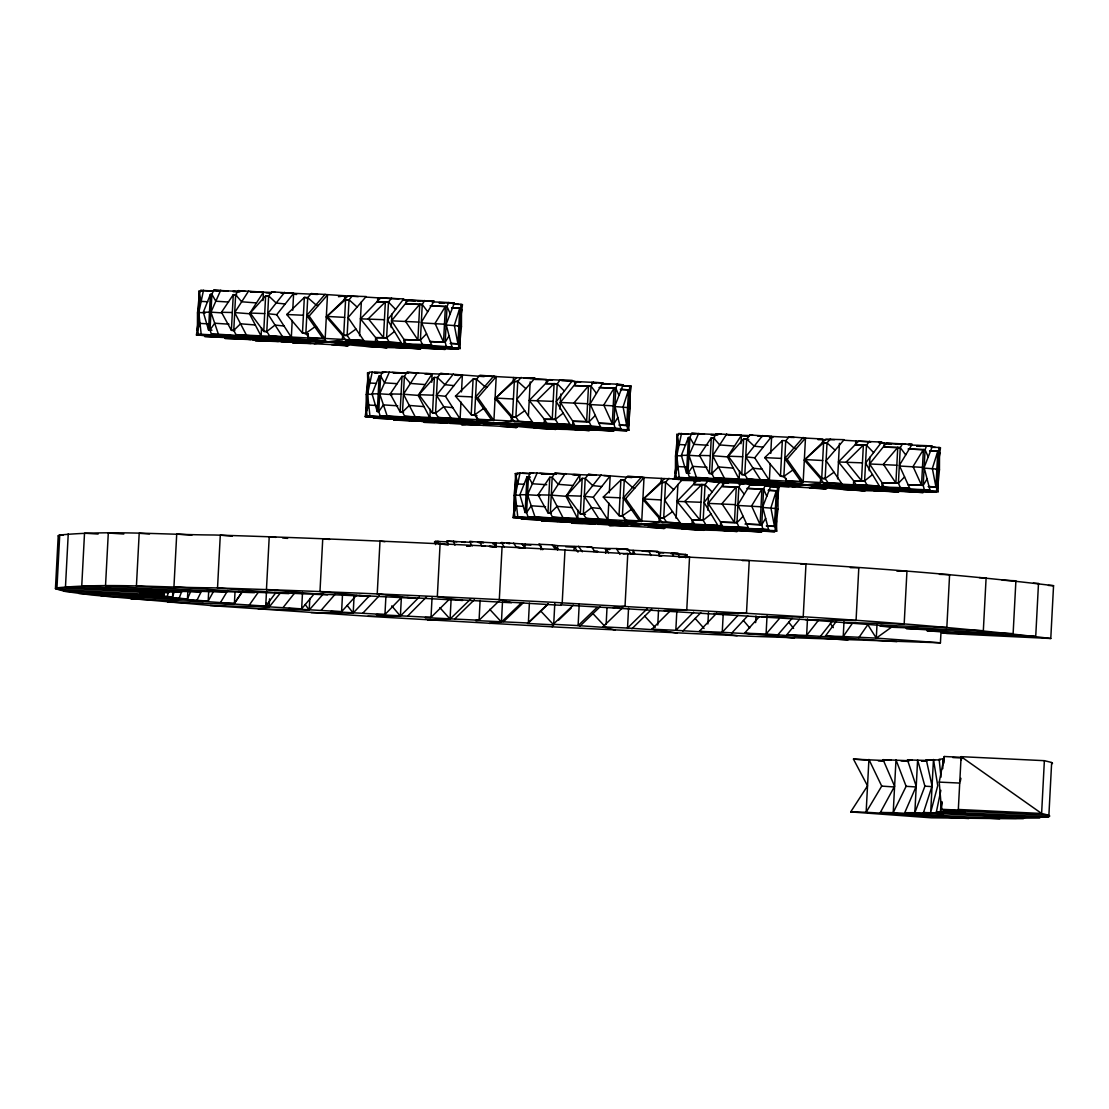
<?xml version="1.0" encoding="UTF-8"?>
<svg xmlns="http://www.w3.org/2000/svg" width="1109" height="1109" viewBox="0 0 1109 1109"><rect width="100%" height="100%" fill="white"/><g stroke="black" fill="none" stroke-linecap="round" stroke-linejoin="round"><path stroke-width="1.5" d="M208.298 323.883L200.008 323.412L197.43 330.371L197.499 312.932L199.301 294.731L200.632 290.447L218.418 291.126M377.032 405.534L368.756 405.048L366.178 412.021L366.247 394.568L368.049 376.381L369.38 372.097L383.853 372.569M460.817 314.138L461.51 309.217L461.441 326.656L459.639 344.857L460.318 331.896M523.185 506.342L516.558 505.967L513.98 512.926L514.063 495.487L515.851 477.286L517.196 473.002L530.005 473.391M630.189 408.292L630.259 390.853L629.33 408.68L630.189 408.292L628.387 426.494L628.9 416.776M686.305 467.028L678.015 466.556L675.436 473.515L675.506 456.076L677.308 437.875L678.639 433.591L694.775 434.173M776.092 520.994L775.759 527.468L777.991 509.211L778.061 491.772M938.741 458.89L939.517 452.347L939.448 469.8L937.646 487.988L938.242 476.648M941.056 630.896L940.432 642.818L744.888 636.053L560.405 627.278L375.48 616.756L216.061 605.971L91.867 595.048L64.946 591.416L55.45 588.616L58.222 535.813L58.999 535.092C110.47 530.116 162.524 534.718 214.148 534.995C328.403 538.419 442.602 543.66 556.746 549.565C722.416 559.768 888.711 565.576 1053.55 585.691L1050.777 638.493L947.017 633.516L941.832 632.643L962.002 633.572L926.93 630.702L946.24 631.52L936.038 630.397L906.205 628.512L924.338 629.205L911.196 627.957L893.757 627.334L879.978 626.1L896.654 626.668L805.162 619.598L560.71 604.793L562.208 602.797L564.98 549.995M56.864 579.023L57.127 573.908M58.028 556.87L58.209 553.474M68.245 533.845L65.486 586.647L168.845 592.566L141.19 592.303L56.961 587.728L59.734 534.926L63.171 535.106M163.896 592.026L163.716 595.325L142.992 594.327L172.547 596.989L174.071 592.22M172.81 592.04L172.547 596.989L152.377 596.074L187.449 598.943L190.9 591.014M197.43 330.371L199.301 294.731M187.795 592.331L187.449 598.943L168.138 598.125L208.173 601.133L213.067 592.234M228.551 302.05L215.825 301.204L211.888 294.342L210.405 294.342L208.547 329.983L211.971 330.191M208.7 591.236L208.173 601.133L190.041 600.44L234.415 603.546L242.635 590.972M235.011 591.984L234.415 603.546L217.724 602.977L265.73 606.124L275.628 592.941M197.943 324.313L196.445 335.015L218.334 336.11L261.114 336.138L261.558 327.682M262.985 300.594L263.429 292.138L238.283 290.655L235.635 294.758L233.763 330.399L235.981 334.655L250.745 335.819M266.507 591.277L265.73 606.124L250.773 605.708L301.648 608.855L313.75 594.382M269.57 598.874L269.14 607.122L210.211 605.514M235.981 334.655L291.334 337.316L292.221 320.39M292.748 310.243L293.635 293.317L271.871 291.819L268.655 295.881L266.798 331.522L269.57 335.819L278.567 336.789M311.255 338.245L308.898 337.58L305.862 333.241L307.734 297.6L311.213 293.58L358.235 296.63M308.15 335.292L307.997 338.079C350.569 347.644 394.929 348.697 438.305 347.477L460.193 348.559L459.486 326.046L462.495 304.559L452.583 303.727M302.521 592.358L301.648 608.855L288.645 608.578L341.6 611.669L356.336 595.436M309.827 598.5L309.217 610.047L258.342 609.035M269.57 335.819L325.159 338.938L327.474 294.939L309.148 316.079L306.791 315.413L325.117 294.273M308.898 337.58L363.835 340.532L348.087 317.562L366.136 296.533L347.921 296.048L326.323 316.938L342.626 335.68L342.404 339.853L314.221 343.721L252.769 339.798L218.334 336.11M352.454 295.756L349.016 299.749L344.497 300.04L344.719 295.853L338.453 296.713M363.835 340.532L350.139 339.756L347.145 335.389L349.016 299.749L344.497 300.04M342.473 595.173L341.6 611.669L330.759 611.544L384.948 614.538L402.179 596.711M359.579 335.75L361.354 301.911M354.062 596.545L353.203 613.041L311.172 612.639M366.178 412.021L368.049 376.381M359.302 340.823L401.375 342.931L387.554 319.933L403.676 298.931L380.595 298.016L360.467 318.824L375.66 337.649L375.438 341.822L281.201 341.766M395.608 309.425L388.483 302.105L377.531 302.008L377.753 297.822L365.651 297.073M397.743 405.825L383.437 404.882L378.765 411.619L377.282 411.619L379.153 375.979L380.637 375.979L384.573 382.841L397.299 383.686M401.375 342.931L389.245 342.113L386.611 337.746L388.483 302.105L391.546 298.113M391.214 327.585L391.921 314.055M385.904 596.392L384.948 614.538L376.436 614.566L431.013 617.408L449.02 599.567M425.191 384.587L410.427 383.409L404.383 376.395L402.012 376.339L400.141 411.98L403.565 412.229M415.445 344.705L431.761 345.204L421.337 322.275L434.076 301.204L408.375 299.957L391.574 320.82L404.078 339.604L403.856 343.79L438.305 347.477M427.7 311.74L422.266 304.462L405.949 303.963L406.171 299.79L402.803 299.541M401.347 597.931L400.404 616.077L367.897 616.285M431.761 345.204L422.377 344.455L420.394 340.103L422.266 304.462L424.692 300.456M366.483 407.488L365.194 416.665L387.083 417.746L429.862 417.788L430.306 409.318M431.72 382.245L432.163 373.775L407.031 372.291L404.383 376.395L402.512 412.035L404.73 416.291L419.493 417.469M453.928 385.627L444.931 384.671L437.403 377.517L434.381 377.407L432.51 413.047L435.948 413.352M452.028 347.145L446.317 346.535L445.194 342.21L447.052 306.569L448.618 302.535L454.33 303.145L446.123 324.382L452.028 347.145L431.956 346.313M432.053 597.612L431.013 617.408L424.969 617.588L479.074 620.25L498.828 601.189M460.193 348.559L458.696 348.143L458.558 343.873L460.997 304.143M459.708 335.195L459.875 331.951M460.748 323.786L461.51 309.217M404.73 416.291L460.083 418.966L460.97 402.04M461.496 391.879L462.384 374.953L440.62 373.47L437.403 377.517L435.546 413.158L438.318 417.469L447.315 418.426M451.113 599.29L450.074 619.085L427.603 619.903M476.884 416.942L476.745 419.729C519.317 429.294 563.677 430.334 607.053 429.114L628.928 430.209L628.235 407.696L631.243 386.209L617.963 385.197M480.114 600.44L479.074 620.25L475.595 620.569L528.369 622.995L548.359 603.892M438.318 417.469L493.907 420.574L496.222 376.575L479.961 375.23L476.482 379.236L474.61 414.877L477.646 419.23L480.003 419.881M503.583 543.271L496.153 542.994L495.945 547.014L489.651 546.515M502.072 546.779L499.313 599.581L511.485 602.783L456.88 599.65L437.32 596.614L440.093 543.812L448.244 545.073M477.646 419.23L532.57 422.182L516.836 399.212L534.885 378.183L516.669 377.684L495.058 398.575L511.374 417.317L511.152 421.503L482.969 425.371L409.942 420.519L387.083 417.746M521.188 377.393L517.764 381.385L513.245 381.676L513.467 377.504L482.318 375.882M502.474 602.229L501.434 622.024L489.346 623.438M532.57 422.182L518.887 421.392L515.893 417.026L517.764 381.385L513.245 381.676M513.98 512.926L515.851 477.286M528.411 415.709L530.185 381.856M545.559 506.744L531.239 505.787L526.581 512.538L525.098 512.538L526.969 476.898L528.438 476.898L532.389 483.76L546.695 484.716M542.745 549.717L538.905 544.228L541.164 544.866L525.167 544.131L524.945 548.137L517.751 547.375M529.395 603.185L528.369 622.995L527.496 623.452L553.682 624.852L554.805 603.407M528.05 422.474L570.123 424.567L556.302 401.569L572.424 380.567L549.343 379.652L529.201 400.474L544.408 419.285L544.186 423.472L449.935 423.402M564.356 391.075L557.231 383.756L546.28 383.645L546.487 379.472L523.6 378.086M540.901 549.731L541.081 546.487M573.006 485.506L558.229 484.328L552.185 477.314L549.814 477.244L547.957 512.885L551.381 513.134M570.123 424.567L557.993 423.763L555.359 419.396L557.231 383.756L560.295 379.763M559.962 409.235L560.766 394M538.905 544.228L552.254 544.893L555.165 549.066L558.492 549.232L557.439 549.69L557.647 545.683L591.679 547.042L594.549 551.242L597.737 551.423L593.218 551.478M584.193 426.355L600.51 426.84L590.085 403.926L602.811 382.841L577.11 381.607L560.322 402.456L572.826 421.254L572.604 425.426L607.053 429.114M596.448 393.39L591.014 386.098L574.698 385.613L574.919 381.427L561.473 380.456L572.424 380.567M574.032 549.814L574.199 546.571L577.983 552.088M514.077 509.918L513.01 517.57L534.885 518.665L577.678 518.693L578.122 510.237M579.619 481.458L579.979 474.694L554.847 473.21L552.185 477.314L550.327 512.954L552.532 517.21L567.309 518.374M601.743 486.546L592.733 485.576L585.219 478.436L582.183 478.312L580.312 513.952L585.469 514.424M579.231 604.155L578.108 625.601L605.971 627.528L615.065 630.064M600.51 426.84L591.125 426.106L589.142 421.739L591.014 386.098L593.426 382.106M605.653 553.336L605.902 548.456L616.424 548.567L628.068 549.329L630.591 553.53L633.322 553.724L630.009 553.641M552.532 517.21L607.884 519.871L608.772 502.945M609.298 492.798L610.186 475.872L588.435 474.375L585.219 478.436L583.348 514.077L586.12 518.374L595.117 519.345M620.777 428.795L615.051 428.171L613.929 423.86L615.8 388.219L617.366 384.171L623.078 384.795L614.871 406.033L620.777 428.795L600.69 427.963M606.152 624.228L607.011 607.718M628.928 430.209L627.431 429.793L627.306 425.509L629.746 385.793M628.29 420.075L628.456 416.832M629.385 399.018L629.815 390.909M624.7 517.848L624.547 520.634C667.119 530.199 711.493 531.253 754.869 530.033L776.744 531.114L776.05 508.601L779.045 487.114L765.764 486.116M628.553 608.259L627.514 628.054L657.498 629.995L677.058 633.031M633.017 553.599L633.197 550.341L657.859 551.533L659.772 555.72L661.796 555.886L658.58 555.761M586.12 518.374L641.723 521.493L644.024 477.494L627.763 476.135L624.284 480.155L622.412 515.796L625.462 520.135L627.819 520.8M625.462 520.135L680.385 523.088L664.638 500.117L682.687 479.088L664.485 478.603L642.873 499.494L659.19 518.236L658.968 522.408L630.785 526.29L557.744 521.424L534.885 518.665M669.004 478.312L665.58 482.304L661.047 482.595L661.269 478.409L630.12 476.801M657.762 625.046L658.538 610.186M680.385 523.088L666.703 522.311L663.709 517.945L665.58 482.304L661.047 482.595M675.436 473.515L677.308 437.875M676.13 518.305L677.904 484.467M676.864 610.491L675.825 630.3L707.445 632.227L737.152 635.72M708.152 445.291L693.832 444.349L689.895 437.487L688.412 437.487L686.554 473.127L689.978 473.335M675.866 523.379L717.925 525.486L704.104 502.488L720.24 481.486L697.145 480.571L677.017 501.379L692.21 520.204L692.002 524.377L597.751 524.321M712.172 491.98L705.047 484.661L694.082 484.564L694.303 480.377L673.094 479.088M717.925 525.486L705.795 524.682L703.175 520.301L705.047 484.661L708.11 480.668M707.764 510.14L708.568 494.919M707.875 623.965L708.485 612.418M731.995 527.26L748.325 527.759L737.887 504.831L750.627 483.76L724.926 482.526L708.124 503.375L720.642 522.159L720.42 526.345L754.869 530.033M744.25 494.295L738.816 487.017L722.5 486.518L722.721 482.346L709.275 481.375L720.24 481.486M723.207 614.136L722.25 632.282L755.021 634.182L794.404 638.077M675.949 467.457L674.452 478.159L696.341 479.254L739.121 479.282L739.564 470.812M740.992 443.739L741.436 435.282L716.289 433.799L713.641 437.903L711.77 473.543L713.988 477.799L728.752 478.963M748.325 527.759L738.941 527.011L736.958 522.658L738.816 487.017L741.242 483.011M755.631 622.62L755.978 616.022M768.592 529.7L762.867 529.09L761.744 524.765L763.616 489.124L765.168 485.09L770.894 485.7L762.673 506.938L768.592 529.7L748.506 528.868M713.988 477.799L769.341 480.46L770.228 463.534M770.755 453.387L771.642 436.461L749.878 434.964L746.662 439.025L744.804 474.666L747.577 478.963L756.574 479.934M767.04 615.855L766.083 634.001L847.928 640.059M776.744 531.114L775.246 530.698L775.108 526.428L777.548 486.699M776.203 527.413L776.536 520.925M776.882 514.451L777.132 509.586L777.991 509.211M796.317 448.646L793.961 447.994L785.74 440.744L782.344 440.578L780.473 476.218L784.784 476.842M786.156 478.436L786.004 481.223C828.575 490.788 872.935 491.841 916.311 490.622L938.2 491.703L937.493 469.19L940.501 447.703L930.59 446.872M747.577 478.963L803.166 482.068L805.481 438.069L789.22 436.724L785.74 440.744L783.869 476.385L786.919 480.724L789.261 481.389M807.491 618.919L806.617 635.429L896.862 641.654M786.919 480.724L841.842 483.676L826.094 460.706L844.143 439.677L825.928 439.178L804.33 460.069L820.632 478.825L820.41 482.997L792.242 486.865L751.722 484.411M830.461 438.887L827.023 442.893L822.504 443.184L822.726 438.998L802.043 437.903M841.842 483.676L828.146 482.886L825.151 478.534L827.023 442.893L822.504 443.184M837.586 478.894L839.444 443.35M844.004 621.664L843.228 636.511L825.456 636.011L836.546 621.012M837.309 483.968L879.382 486.061L865.561 463.077L881.683 442.061L858.602 441.16L838.473 461.968L853.667 480.793L853.445 484.966L759.208 484.896M873.629 452.569L866.489 445.25L855.538 445.153L855.76 440.966L843.658 440.218M879.382 486.061L867.252 485.257L864.618 480.89L866.489 445.25L869.553 441.257M869.22 470.729L869.927 457.199M893.452 487.849L909.768 488.348L899.344 465.42L912.083 444.349L886.382 443.101L869.581 463.964L882.085 482.748L881.863 486.934L916.311 490.622M905.706 454.884L900.272 447.606L883.956 447.107L884.178 442.935L879.132 442.574M852.71 622.842L843.228 636.511L876.29 638.119L876.983 624.908M909.768 488.348L900.383 487.6L898.401 483.247L900.272 447.606L902.698 443.6M930.035 490.289L924.324 489.679L923.201 485.354L925.058 449.713L926.625 445.679L932.35 446.289L924.13 467.527L930.035 490.289L909.962 489.457M938.2 491.703L936.703 491.287L936.564 487.003L939.004 447.287M937.632 479.947L937.798 476.718M938.755 466.931L939.517 452.347M941.014 801.779L940.501 811.677L936.356 812.065L940.848 790.301M942.747 768.773L943.26 758.875L939.129 759.263L941.028 777.146M941.832 802.694L941.499 809.293L943.593 810.014L1048.878 815.392L1051.651 762.59M943.911 763.103L944.258 756.504L961.531 757.336M944.258 756.504L939.226 782.108L941.499 809.293L962.21 810.305L958.328 809.473L961.101 756.671L1044.373 760.677L1051.332 762.382L1052.524 763.214L1051.734 763.935M1044.373 760.677L1041.614 813.479L1048.573 815.17L1049.766 816.016L1048.975 816.737L1015.705 818.761L931.255 817.804L850.7 811.927L867.529 785.851L853.459 759.124L884.4 760.524M514.715 505.33L515.144 502.252M941.985 801.599L940.501 811.677L1048.255 816.903M516.295 481.556L515.657 484.841L515.311 473.571L518.679 473.737M164.34 592.137L163.716 595.325L56.337 589.239M450.143 343.443L458.558 343.873L459.847 337.33M618.891 425.094L627.306 425.509L628.581 418.98M766.693 525.999L775.108 526.428L776.397 519.885M928.15 486.588L936.564 487.003L937.854 480.474M960.283 781.512L960.907 778.31M222.743 335.5L201.2 334.266L198.802 312.488L203.502 290.267M391.491 417.15L369.949 415.903L367.55 394.139L372.25 371.903M539.293 518.055L517.764 516.822L515.366 495.044L520.066 472.822M700.749 478.644L679.207 477.411L676.809 455.633L681.522 433.411M167.362 596.129L168.596 591.333M1023.455 818.622L923.506 812.564L932.073 785.962L926.278 759.762L940.252 759.956M179.256 597.931L182.25 590.002M943.565 813.77L914.842 812.689L917.614 759.887L924.892 786.17L914.842 812.689L904.736 812.717L916.228 786.281L907.495 759.915L927.429 760.483M228.995 324.188L214.689 323.232L210.017 329.983L208.547 329.983L203.321 312.239L210.405 294.342M377.282 411.619L372.069 393.875L379.153 375.979M525.098 512.538L519.885 494.794L526.969 476.898L530.393 477.106M707.001 467.333L692.695 466.376L688.024 473.127L686.554 473.127L681.342 455.383L688.412 437.487M238.199 291.404L213.746 290.184L211.888 294.342L210.017 329.983L211.431 334.183L230.52 335.445M237.478 335.514L218.404 334.239L210.96 312.156L220.705 290.239M393.792 373.151L408.542 373.151L382.48 371.82L380.637 375.979L378.765 411.619L380.179 415.82L399.268 417.095M406.227 417.15L387.138 415.889L379.694 393.806L389.453 371.889M541.594 474.056L556.344 474.07L530.296 472.739L528.438 476.898L526.581 512.538L527.995 516.739L547.07 518M554.043 518.069L534.954 516.794L527.51 494.711L537.255 472.794M716.206 434.548L691.753 433.314L689.895 437.487L688.024 473.127L689.438 477.314L708.526 478.589M715.485 478.658L696.41 477.383L688.966 455.3L698.712 433.383M999.68 818.816L893.216 812.647L895.989 759.845L906.122 786.309L893.216 812.647L880.338 812.495L894.603 786.253L883.097 759.693L909.491 760.732M197.097 600.011L201.505 591.083M968.795 818.539L866.143 812.259L868.915 759.457L881.724 786.101L866.143 812.259L850.7 811.927M220.636 602.312L227.761 590.459M445.194 342.21L430.126 341.558L445.194 342.21L449.09 335.791M613.929 423.86L598.874 423.208L613.929 423.86L617.824 417.441M746.676 524.141L761.744 524.765L765.64 518.36M923.201 485.354L908.132 484.702L923.201 485.354L927.096 478.936M246.35 334.96L234.706 312.572L248.652 290.96M261.114 336.138L249.47 313.75L263.429 292.138L271.691 292.443M415.099 416.61L403.454 394.222L417.4 372.61M429.862 417.788L418.218 395.4L432.163 373.775L446.622 374.301M562.901 517.515L551.256 495.127L565.216 473.515M577.678 518.693L566.02 496.305L579.979 474.694L594.438 475.22M724.357 478.104L712.713 455.716L726.658 434.104M739.121 479.282L727.476 456.894L741.436 435.282L749.698 435.587M234.831 330.579L231.393 330.33L221.495 312.281L233.264 294.689L235.635 294.758L241.679 301.773L256.442 302.937M424.054 406.615L409.29 405.45L402.512 412.035L400.141 411.98L390.243 393.917L402.012 376.339M571.87 507.534L557.092 506.356L550.327 512.954L547.957 512.885L538.059 494.836L549.814 477.244M712.837 473.723L709.4 473.474L699.502 455.425L711.271 437.833L713.641 437.903L719.686 444.917L734.449 446.081M858.796 637.675L867.806 624.686L876.29 638.119L940.432 642.818M242.441 591.776L233.611 604.322L167.556 602.145M249.47 604.807L258.286 592.275M552.171 626.848L553.225 624.312L573.242 605.181M818.317 620.486L806.617 635.429L786.808 634.75L799.52 619.321M820.313 636.524L832.443 621.04M282.324 336.346L267.726 313.695L284.639 292.346M267.726 313.695L276.723 314.665L293.635 293.317L317.562 294.44M451.072 417.996L436.475 395.345L453.387 373.996M280.646 592.636L269.14 607.122L266.451 602.936M436.475 395.345L445.471 396.301L462.384 374.953L484.134 376.644M598.888 518.915L584.277 496.25L601.189 474.902M584.277 496.25L593.287 497.22L610.186 475.872L631.936 477.563M760.344 479.49L745.733 456.839L762.645 435.49M745.733 456.839L754.73 457.809L771.642 436.461L794.238 437.514M283.155 607.469L294.661 592.982M779.35 618.614L766.083 634.001L744.541 633.184L759.443 616.562M777.686 635.041L792.062 618.365M491.55 419.923L475.539 397.064L493.865 375.923M475.539 397.064L477.896 397.715L496.222 376.575M639.366 520.828L623.355 497.969L641.667 476.828M623.355 497.969L625.712 498.634L644.024 477.494M800.823 481.417L784.798 458.558L803.124 437.417M784.798 458.558L787.154 459.223L805.481 438.069M323.398 593.814L309.217 610.047L305.169 604.46M321.166 610.255L335.348 594.008M267.2 331.716L263.762 331.397L250.246 313.057L265.633 295.756L268.655 295.881L276.183 303.02L285.179 303.991M452.791 407.668L443.794 406.698L435.546 413.158L432.51 413.047L418.98 394.693L434.381 377.407M600.607 508.574L591.61 507.617L583.348 514.077L580.312 513.952L566.796 495.612L582.183 478.312M745.206 474.86L741.769 474.541L728.253 456.201L743.64 438.901L746.662 439.025L754.189 446.165L763.186 447.135M738.039 615.287L722.25 632.282L699.322 631.326L716.691 613.152M731.58 633.239L747.716 615.842M369.602 595.575L353.203 613.041L347.145 605.417M362.893 613.097L379.306 595.63M422.377 344.455L406.06 343.97L404.078 339.604L420.394 340.103L426.563 333.767M591.125 426.106L574.809 425.606L572.826 421.254L589.142 421.739L595.311 415.418M738.941 527.011L722.624 526.525L720.642 522.159L736.958 522.658L743.113 516.323M900.383 487.6L884.067 487.101L882.085 482.748L898.401 483.247L904.57 476.912M693.596 612.168L675.825 630.3L651.856 629.205L671.167 609.922M682.714 631.146L700.819 612.695M419.23 597.058L400.404 616.077L391.74 605.902M407.696 615.98L426.521 596.961M647.115 608.813L627.514 628.054L602.908 626.848L622.717 607.649M631.88 628.789L651.759 609.271M470.798 598.86L450.074 619.085L439.843 607.635M454.842 618.836L474.361 599.789M307.207 297.85L304.337 297.434L302.466 333.074L308.219 333.892L302.466 333.074L286.732 314.499L304.337 297.434L307.734 297.6L315.954 304.85L318.311 305.502M476.967 415.542L471.214 414.724L455.48 396.135L473.086 379.084L476.482 379.236L484.702 386.487L487.059 387.152M623.341 516.253L619.03 515.63L603.296 497.054L620.888 479.989L624.284 480.155L632.504 487.406L634.861 488.057M795.181 470.673L792.838 470.022L783.869 476.385L780.473 476.218L764.739 457.643L782.344 440.578M596.808 607.635L578.108 625.601L553.225 624.312M579.868 626.211L600.094 606.775M521.341 602.949L501.434 622.024L489.721 609.326M503.611 621.636L523.531 602.547M558.673 620.07L571.19 608.12M528.688 622.315L547.777 604.086M55.45 588.616L56.24 587.895C107.698 582.904 159.751 587.52 211.389 587.798C325.644 591.222 439.829 596.462 553.973 602.353C719.644 612.57 885.939 618.378 1050.777 638.493M389.245 342.113L378.294 342.016L375.66 337.649L386.611 337.746L394.485 331.452M557.993 423.763L547.028 423.652L544.408 419.285L555.359 419.396L563.233 413.103M705.795 524.682L694.844 524.571L692.21 520.204L703.175 520.301L711.035 514.022M867.252 485.257L856.3 485.16L853.667 480.793L864.618 480.89L872.492 474.597M876.29 638.119L891.622 627.098M350.139 339.756L345.62 340.047L342.626 335.68L347.145 335.389L355.975 329.082M518.887 421.392L514.368 421.683L511.374 417.317L515.893 417.026L524.723 410.732M666.703 522.311L662.17 522.602L659.19 518.236L663.709 517.945L672.539 511.637M828.146 482.886L823.627 483.177L820.632 478.825L825.151 478.534L833.982 472.226M305.862 333.241L314.831 326.878L317.174 327.543M197.499 312.932L198.359 312.558M326.323 316.938L345.592 299.555L343.721 335.195L342.626 335.68M460.582 327.03L461.441 326.656L458.059 326.476M366.247 394.568L367.107 394.194M495.058 398.575L514.34 381.205L512.469 416.845L511.374 417.317M514.063 495.487L514.923 495.113M675.506 456.076L676.379 455.702M642.873 499.494L662.142 482.11L660.285 517.751L659.19 518.236M804.33 460.069L823.599 442.699L821.727 478.339L820.632 478.825M938.588 470.174L939.448 469.8L936.065 469.62M818.026 439.649L834.55 439.677M623.272 553.932L627.791 553.405L625.032 606.193L612.944 607.621M207.785 301.759L201.159 301.385L199.745 294.675L197.873 330.316L198.331 334.447L201.2 334.266M297.337 342.75L292.804 343.041L311.019 343.54M530.365 378.474L534.885 378.183M376.533 383.409L369.907 383.021L368.493 376.311L366.622 411.952L367.079 416.097L369.949 415.903M466.071 424.4L461.552 424.692L479.767 425.191M685.792 444.903L679.165 444.515L677.751 437.819L675.88 473.46L676.338 477.591L679.207 477.411M678.167 479.379L682.687 479.088M775.343 485.894L770.81 486.186L789.026 486.685M524.335 484.314L517.709 483.94L516.295 477.23L514.424 512.871L514.881 517.002L517.764 516.822M613.887 525.306L609.368 525.597L627.569 526.096M435.587 544.63L435.227 541.414L448.327 541.844M587.34 547.319L591.679 547.042M148.19 591.402L181.71 592.067L81.747 586.009L84.52 533.207L98.119 534.039M1039.729 817.985L957.012 813.23L923.506 812.564M680.898 557.259L689.548 556.94L686.776 609.742L664.305 610.56M161.651 590.861L200.479 591.915L105.521 585.815L108.294 533.027L123.806 534.025M377.531 302.008L388.483 302.105M203.321 312.239L209.476 312.156M360.467 318.824L384.435 319.725M375.66 337.649L386.611 337.746M546.28 383.645L557.231 383.756M372.069 393.875L378.224 393.806M529.201 400.474L553.183 401.375M544.408 419.285L555.359 419.396M855.538 445.153L866.489 445.25M681.342 455.383L687.483 455.3M838.473 461.968L862.442 462.869M853.667 480.793L864.618 480.89M694.082 484.564L705.047 484.661M519.885 494.794L526.026 494.711M677.017 501.379L700.985 502.28M692.21 520.204L703.175 520.301M463.742 542.343L465.212 542.315L461.885 542.093M742.406 560.599L749.254 560.558L746.482 613.36L713.988 613.568M534.718 379.458L552.434 379.86M680.843 480.377L700.236 480.779M181.335 590.709L224.877 592.137L136.421 586.093L139.193 533.29L149.507 533.997M921.454 761.093L926.639 761.121L921.856 760.816M238.352 291.501L232.821 291.445L239.766 291.972M398.977 298.875L377.753 297.822M211.431 334.183L218.404 334.239M266.215 340.768L255.264 340.657L278.345 341.572M380.179 415.82L387.138 415.889M434.964 422.404L424.012 422.307L447.093 423.208M710.827 434.589L716.359 434.645M878.55 442.034L881.683 442.061M689.438 477.314L696.41 477.383M750.1 484.647L756.352 484.716M527.995 516.739L534.954 516.794M582.779 523.323L571.814 523.212L594.909 524.127M447.994 544.367L446.899 541.109L470.23 542.273M628.068 549.329L617.547 549.232L620.278 549.412M800.934 564.148L805.966 564.204L803.207 616.992L761.176 616.59M206.953 590.931L254.516 592.705L173.947 586.827L176.719 534.025L191.912 535.134M850.34 567.642L858.81 567.808L856.051 620.61L805.162 619.598M405.949 303.963L422.266 304.462M221.495 312.281L232.335 312.516M391.574 320.82L418.828 322.095M404.078 339.604L420.394 340.103M574.698 385.613L591.014 386.098M390.243 393.917L401.084 394.152M560.322 402.456L587.562 403.731M572.826 421.254L589.142 421.739M883.956 447.107L900.272 447.606M699.502 455.425L710.342 455.66M869.581 463.964L896.834 465.239M882.085 482.748L898.401 483.247M722.5 486.518L738.816 487.017M538.059 494.836L548.886 495.071M708.124 503.375L735.378 504.65M720.642 522.159L736.958 522.658M478.145 542.509L483.871 542.634L477.563 542.135M492.881 543.867L495.64 543.937M238.102 591.527L288.936 593.634L217.53 587.992L220.289 535.19L232.335 536.146M402.733 299.693L420.117 300.927M252.769 339.798L403.856 343.79L390.41 342.82M571.482 381.344L580.7 381.898M421.517 421.434L572.604 425.426L559.158 424.47M879.021 442.796L898.124 444.057M719.284 482.249L722.721 482.346M739.37 483.164L881.863 486.934L868.43 485.964M569.333 522.353L720.42 526.345L706.974 525.375M896.834 571.052L906.94 571.315L904.168 624.117L845.238 622.523M263.429 292.138L250.62 291.75L257.427 292.263M417.746 300.705L434.076 301.204M241.194 338.869L224.877 338.384L250.579 339.617M425.773 373.594L432.163 373.775M591.388 382.494L602.811 382.841M409.942 420.519L393.626 420.02L419.327 421.268M741.436 435.282L728.627 434.894L733.742 435.282M895.767 443.85L905.554 444.141M908.812 444.252L912.083 444.349M573.575 474.5L579.979 474.694M718.798 482.47L728.585 482.762L719.2 482.013M739.204 483.413L750.627 483.76M557.744 521.424L541.428 520.939L567.129 522.173M472.087 546.113L469.689 541.497L496.153 542.994M657.859 551.533L642.194 551.062L649.403 551.686M274.27 592.497L327.571 594.881L266.451 589.586L269.224 536.784L275.905 537.366M479.642 541.802L481.777 545.891L484.397 545.975M939.434 574.351L949.595 574.698L946.836 627.486L880.768 625.324M250.246 313.057L264.691 313.584M421.628 322.885L444.459 324.23M599.068 387.498L615.8 388.219L618.974 395.414M418.98 394.693L433.439 395.22M588.699 404.48L613.208 405.866M728.253 456.201L742.697 456.728M899.635 466.03L922.48 467.374M746.884 488.417L763.616 489.124L766.79 496.319M566.796 495.612L581.255 496.139M736.501 505.385L761.024 506.785M745.012 524.058L761.744 524.765M507.714 543.424L510.043 543.507L507.16 543.202M314.901 593.814L369.838 596.462L319.974 591.568L322.747 538.766L329.595 539.445M979.233 577.609L986.109 577.858L983.336 630.661L911.196 627.957M131.042 598.985L203.183 601.688M408.223 300.816L415.126 301.094M231.753 338.023L424.886 345.564M400.501 419.673L593.634 427.201M886.23 443.96L891.4 444.168M902.892 488.695L709.76 481.167L715.416 481.68M738.58 483.912L742.018 484.051M548.303 520.578L741.436 528.12M359.358 595.464L415.057 598.319L377.226 593.925L379.999 541.123L384.948 541.705M280.868 292.79L293.635 293.317M431.886 301.842L448.618 302.535M439.275 302.521L454.33 303.145M447.052 306.569L430.32 305.876L447.052 306.569L450.226 313.764M224.683 337.275L204.611 336.443L230.409 337.885M426.23 345.703L446.317 346.535M454.51 374.634L462.384 374.953M602.298 383.548L617.366 384.171M609.7 384.241L603.005 383.964L604.128 384.116M616.382 384.518L623.078 384.795M600.745 387.596L615.8 388.219M393.432 418.911L373.359 418.079L399.157 419.521M594.978 427.339L615.051 428.171M758.889 435.934L771.642 436.461M908.216 444.917L926.625 445.679M917.282 445.666L932.35 446.289M925.058 449.713L908.326 449.02L925.058 449.713L928.233 456.908M603.892 475.609L610.186 475.872M697.672 480.211L682.617 479.587L685.473 479.892M904.237 488.847L924.324 489.679M748.436 484.397L765.168 485.09M759.18 485.215L750.807 484.869L751.944 485.035M765.875 485.492L770.894 485.7M748.547 488.501L763.616 489.124M541.247 519.83L521.161 518.998L546.959 520.44M742.78 528.258L762.867 529.09M504.193 546.931L501.393 542.578L525.167 544.131M656.583 552.171L678.14 553.433L679.221 557.577M663.681 552.837L658.871 552.629L660.16 552.767M671.721 553.169L678.14 553.433M1002.189 580.215L1015.899 580.783L1013.127 633.586L936.038 630.397M101.252 596.06L178.341 599.248M522.478 544.727L530.892 545.087M406.934 597.418L462.522 600.44L456.88 599.65M1033.338 583.168L1038.495 583.403L1035.737 636.206L954.904 632.574M78.656 593.44L159.474 597.072M451.613 307.734L460.429 308.233L460.997 315.303M286.732 314.499L303.409 315.261M444.543 324.84L458.849 325.935M451.391 343.457L458.558 343.873M620.361 389.384L629.177 389.869L629.746 396.953M455.48 396.135L472.143 396.897M614.927 406.559L627.597 407.571M620.125 425.094L627.306 425.509M929.619 450.878L938.436 451.363L939.004 458.447M764.739 457.643L781.415 458.405M922.549 467.984L936.855 469.065M929.397 486.588L936.564 487.003M768.177 490.289L776.979 490.788L777.548 497.858M603.296 497.054L619.959 497.816M762.729 507.465L775.413 508.49M766.305 525.929L775.108 526.428M220.178 336.623L436.461 346.965M388.926 418.273L605.209 428.601M914.468 490.095L696.341 479.254M536.728 519.178L753.011 529.52M1048.449 585.441L1053.55 585.691M63.601 591.152L146.873 595.159M939.226 782.108L959.715 783.065M958.328 809.473L1041.614 813.479L961.101 756.671L961.448 760.081M202.129 291.182L198.761 291.015L199.052 300.664M439.122 303.062L444.168 303.312M454.08 304.143L459.126 304.393M452.015 307.803L460.429 308.233M436.807 347.062L458.696 348.143M219.832 336.526L196.445 335.015M314.221 343.721L348.642 345.509M374.232 372.998L377.601 373.165M622.828 385.793L631.243 386.209M620.763 389.453L629.177 389.869M605.556 428.698L627.431 429.793M388.58 418.176L365.194 416.665M917.129 446.192L920.484 446.373M932.087 447.287L935.455 447.454M482.969 425.371L517.39 427.145M930.021 450.947L938.436 451.363M914.814 490.206L936.703 491.287M697.838 479.67L674.452 478.159M792.242 486.865L826.649 488.653M770.63 486.699L779.045 487.114M768.565 490.358L776.979 490.788M753.371 529.617L775.246 530.698M536.382 519.081L513.01 517.57M630.785 526.29L665.192 528.064M552.254 544.893L557.647 545.683M670.945 553.71L685.487 554.431L686.928 554.833L687.012 557.577M678.847 554.431L686.928 554.833M508.407 602.118L561.154 605.32L560.71 604.793M952.77 757.544L962.404 758.029M344.663 317.382L327.418 316.453L343.721 335.195L347.145 335.389M513.412 399.018L496.167 398.089L512.469 416.845L515.893 417.026M822.67 460.512L805.425 459.597L821.727 478.339L825.151 478.534M661.214 499.937L643.969 499.008L660.285 517.751L663.709 517.945M141.19 592.303L162.122 593.426L140.15 592.885L140.746 593.565M964.012 812.329L943.094 811.206L965.066 811.746L964.456 811.067M219.194 335.736L437.445 347.852M387.942 417.372L606.193 429.502M697.201 478.88L915.452 490.996M535.744 518.291L753.995 530.407M565.701 546.765L575.918 547.333M936.356 812.065L957.012 813.23M200.632 290.447L212.235 291.113M198.802 312.488L205.428 312.877M436.766 347.893L458.308 349.141L433.896 348.087M198.331 334.447L219.859 335.694M513.467 377.504L516.669 377.684M374.357 372.374L382.633 372.86M367.55 394.139L372.527 394.416M605.514 429.543L627.056 430.777L602.644 429.724M678.639 433.591L688.578 434.16M367.079 416.097L388.607 417.331M676.809 455.633L681.785 455.924M914.773 491.037L936.315 492.271L911.903 491.218M676.338 477.591L697.866 478.825M661.269 478.409L664.485 478.603M522.159 473.293L530.449 473.765M515.366 495.044L520.329 495.335M753.33 530.449L774.858 531.696L750.446 530.643M514.881 517.002L536.423 518.25M435.227 541.414L440.398 541.719M926.278 759.762L934.637 760.261M592.081 547.61L605.902 548.456L608.564 552.878M924.892 786.17L931.435 786.572M228.884 335.431L427.755 348.157M710.911 434.686L717.773 435.116M397.632 417.067L596.503 429.793M706.89 478.575L905.762 491.301M545.448 517.986L744.305 530.712M907.495 759.915L912.291 760.219M904.736 812.717L923.88 813.923M906.122 786.309L916.256 786.974M213.746 290.184L228.052 291.126M210.96 312.156L222.091 312.904M426.119 348.143L445.208 349.404L419.16 348.074M382.48 371.82L385.669 372.028M392.031 372.458L401.569 373.095M379.694 393.806L392.42 394.652M855.76 440.966L870.731 441.964M691.753 433.314L704.465 434.16M594.868 429.779L613.942 431.054L587.895 429.71M688.966 455.3L700.098 456.049M904.126 491.287L923.215 492.548L897.167 491.218M530.296 472.739L533.471 472.947M539.833 473.363L549.385 474M527.51 494.711L540.235 495.557M742.67 530.698L761.758 531.96L735.711 530.629M446.899 541.109L456.894 541.76M883.097 759.693L891.248 760.247M880.338 812.495L898.262 813.701M901.021 760.899L907.911 761.37M881.724 786.101L893.771 786.933M236.688 294.939L233.264 294.689L231.393 330.33L233.763 330.399L240.542 323.8L255.306 324.979M714.695 438.083L711.271 437.833L709.4 473.474L711.77 473.543L718.549 466.944L733.312 468.123M626.737 549.884L633.197 550.341L634.625 553.488M605.126 549.163L609.881 549.51M853.459 759.124L868.236 760.178M878.328 760.926L883.388 761.287M265.938 292.901L271.053 293.289M248.319 335.75L408.32 347.838M424.47 373.775L431.276 374.288M740.549 435.795L749.06 436.433M417.067 417.4L577.068 429.474M726.326 478.894L886.327 490.982M572.286 474.694L579.092 475.207M564.869 518.305L724.884 530.393M825.456 636.011L840.109 637.148M238.283 290.655L244.853 291.168M249.775 291.57L253.06 291.819M234.706 312.572L249.47 313.75M405.894 347.755L420.658 348.933L395.525 347.45M407.031 372.291L418.523 373.206M403.454 394.222L418.218 395.4M716.289 433.799L721.21 434.187M726.145 434.576L731.067 434.964M574.642 429.405L589.406 430.583L564.259 429.086M712.713 455.716L727.476 456.894M883.901 490.899L898.664 492.077L873.532 490.594M554.847 473.21L566.325 474.125M551.256 495.127L566.02 496.305M722.444 530.31L737.208 531.488L712.075 530.005M469.689 541.497L472.836 541.746M481.777 545.891L484.924 546.141M786.808 634.75L799.478 635.831M282.587 537.948L287.605 538.392M269.071 296.075L265.633 295.756L263.762 331.397L266.798 331.522L275.046 325.062L284.056 326.018M591.693 382.813L595.935 383.201M748.797 439.372L743.64 438.901L741.769 474.541L744.804 474.666L753.053 468.206L762.063 469.162M739.509 483.732L743.751 484.12M489.346 546.418L495.945 547.014L493.824 542.925M744.541 633.184L755.021 634.182M281.284 292.998L284.68 293.33M293.192 294.148L296.602 294.481M275.573 336.665L381.066 346.923M455.134 375.133L458.544 375.466M757.586 435.976L762.701 436.461M769.494 437.126L772.904 437.459M444.321 418.301L549.814 428.559M753.579 479.809L859.073 490.067M592.137 519.22L697.616 529.478M271.871 291.819L274.88 292.138M378.072 346.798L387.069 347.755L365.305 346.271M440.62 373.47L448.119 374.274M749.878 434.964L752.886 435.282M546.82 428.434L555.817 429.405L534.053 427.908M856.079 489.942L865.075 490.899L843.311 489.416M588.435 474.375L595.935 475.179M694.622 529.353L703.619 530.31L681.855 528.827M501.393 542.578L504.276 542.883M699.322 631.326L707.445 632.227M651.856 629.205L657.498 629.995M477.397 379.694L473.086 379.084L471.214 414.724L474.61 414.877L483.566 408.528L485.922 409.179M625.199 480.613L620.888 479.989L619.03 515.63L622.412 515.796L631.381 509.433L633.738 510.098M602.908 626.848L605.971 627.528M916.769 446.095L917.697 446.359M311.213 293.58L313.57 294.245M789.22 436.724L791.576 437.39M678.264 434.576L676.767 434.16L677.058 443.808M345.384 345.343L347.727 346.008L331.466 344.649M823.391 488.487L825.734 489.152L809.487 487.794M369.006 373.081L367.509 372.666L367.744 380.706M514.119 426.993L516.475 427.644L500.214 426.3M515.311 473.571L516.808 474M661.934 527.898L664.291 528.563L648.03 527.205M434.409 542.024L435.851 542.426M58.222 535.813L59.096 536.437M827.023 442.893L835.119 450.199M665.58 482.304L673.662 489.61M517.764 381.385L525.86 388.691M349.016 299.749L357.112 307.054M592.955 613.637L604.793 626.266M540.624 610.92L553.682 624.852M644.745 616.16L655.183 627.472M695.163 618.448L704.09 628.47M743.418 620.486L749.739 627.957M788.735 622.218L793.614 628.401M830.419 623.618L833.33 627.68M787.154 459.223L803.166 482.068M625.712 498.634L641.723 521.493M477.896 397.715L493.907 420.574M554.514 545.531L557.439 549.69M309.148 316.079L325.159 338.938M306.791 315.413L322.816 338.273M578.538 546.293L582.322 551.797M754.73 457.809L769.341 480.46M593.287 497.22L607.884 519.871M445.471 396.301L460.083 418.966M522.284 544.006L524.945 548.137L516.309 547.222L513.647 543.091M276.723 314.665L291.334 337.316M616.424 548.567L619.959 554.445M648.862 550.813L650.997 555.526M453.581 541.164L454.94 545.198M672.65 552.837L673.468 555.956M437.986 541.247L438.277 543.895M943.26 758.875L943.426 762.34M685.487 554.431L685.598 557.758M385.364 301.911L383.492 337.552L368.299 318.74L385.364 301.911M419.757 304.268L417.885 339.909L405.381 321.125L419.757 304.268M445.402 306.403L443.531 342.043L435.033 323.384L445.402 306.403M459.791 308.108L457.92 343.748L454.343 325.284L459.791 308.108M554.112 383.548L552.24 419.188L537.047 400.377L554.112 383.548M588.505 385.918L586.633 421.559L574.115 402.761L588.505 385.918M614.15 388.053L612.279 423.693L603.767 405.021L614.15 388.053M628.54 389.758L626.668 425.399L623.092 406.934L628.54 389.758M701.914 484.467L700.056 520.107L684.849 501.296L701.914 484.467M736.307 486.823L734.449 522.464L721.931 503.68L736.307 486.823M761.952 488.958L760.081 524.599L751.583 505.94L761.952 488.958M776.342 490.663L774.47 526.304L770.894 507.839L776.342 490.663M863.37 445.056L861.499 480.696L846.306 461.871L863.37 445.056M897.763 447.412L895.892 483.053L883.388 464.269L897.763 447.412M923.409 449.547L921.537 485.188L913.04 466.529L923.409 449.547M937.798 451.252L935.927 486.893L932.35 468.428L937.798 451.252M933.459 759.554L930.687 812.356L937.743 785.657L933.459 759.554M469.925 546.196L466.598 545.975L469.966 546.169"/></g></svg>
